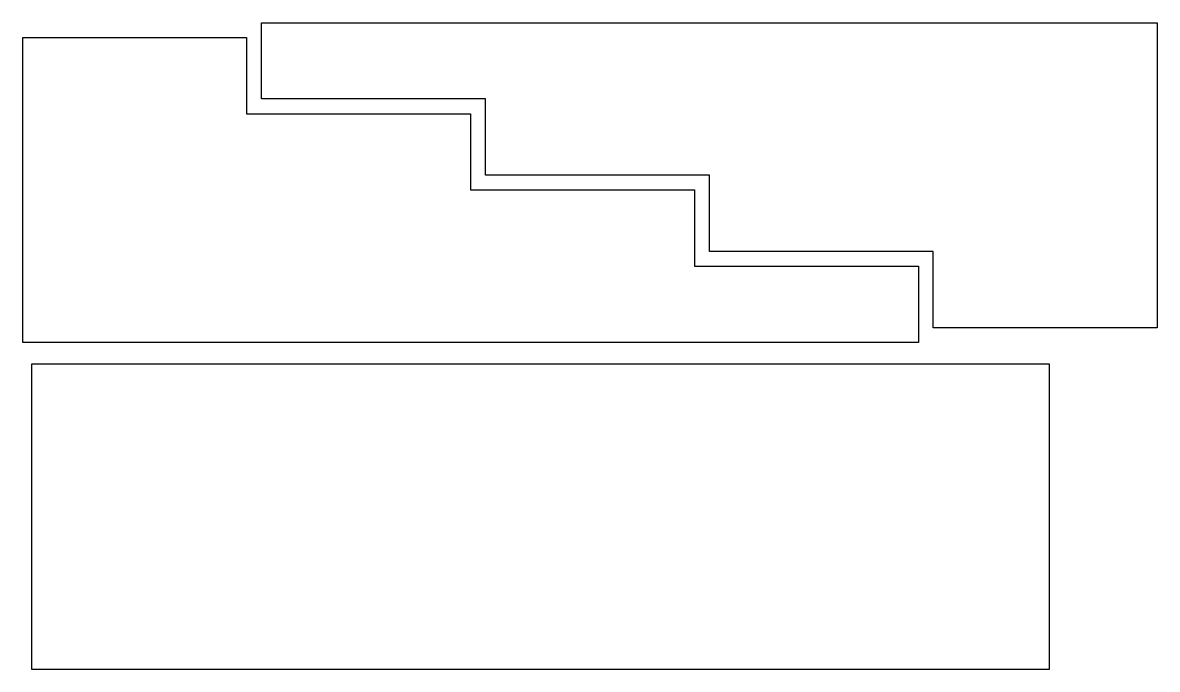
# Model space of a CAD drawing. Header units: millimetres. Extents: x 1 to 301, y 0 to 708.
# Drawn here: x 22 to 300.6, y 549.4 to 708.2 of the extents above; entities outside this region: 2.
import ezdxf

# ---------------------------------------------------------------- set-up
doc = ezdxf.new("R2010")
doc.units = ezdxf.units.MM
doc.styles.add('SLDTEXTSTYLE0', font='TXT', dxfattribs={"width": 0.7})

msp = doc.modelspace()

# ---------------------------------------------------------------- linework, layer by layer
at = {"color": 7, "linetype": 'Continuous', "lineweight": 25}
for p, q in [((80.6, 689.5), (80.6, 708.25)), ((80.6, 708.25), (300.6, 708.25)), ((300.6, 708.25), (300.6, 633.25)), ((21.97, 629.64), (21.97, 704.64)), ((21.97, 704.64), (76.97, 704.64)), ((76.97, 704.64), (76.97, 685.89)), ((135.6, 689.5), (80.6, 689.5)), ((135.6, 670.75), (135.6, 689.5)), ((76.97, 685.89), (131.97, 685.89)), ((131.97, 685.89), (131.97, 667.14)), ((190.6, 670.75), (135.6, 670.75)), ((190.6, 652), (190.6, 670.75)), ((131.97, 667.14), (186.97, 667.14)), ((186.97, 667.14), (186.97, 648.39)), ((245.6, 652), (190.6, 652)), ((245.6, 633.25), (245.6, 652)), ((186.97, 648.39), (241.97, 648.39)), ((241.97, 648.39), (241.97, 629.64)), ((300.6, 633.25), (245.6, 633.25)), ((241.97, 629.64), (21.97, 629.64)), ((24.11, 624.36), (24.11, 549.36)), ((274.11, 624.36), (24.11, 624.36)), ((274.11, 549.36), (274.11, 624.36)), ((24.11, 549.36), (274.11, 549.36))]:
    msp.add_line(p, q, dxfattribs=at)

# ---------------------------------------------------------------- texts
at = {"color": 7, "linetype": 'Continuous', "char_height": 12.456, "attachment_point": 1, "style": 'SLDTEXTSTYLE0'}
for s, insert in [('SOLIDWORKS Educational Product.', (0, 34.74)), ('For Instructional Use Only.', (0, 16.06))]:
    msp.add_mtext(s, dxfattribs=dict(at, insert=insert))

doc.saveas('drawing.dxf')
